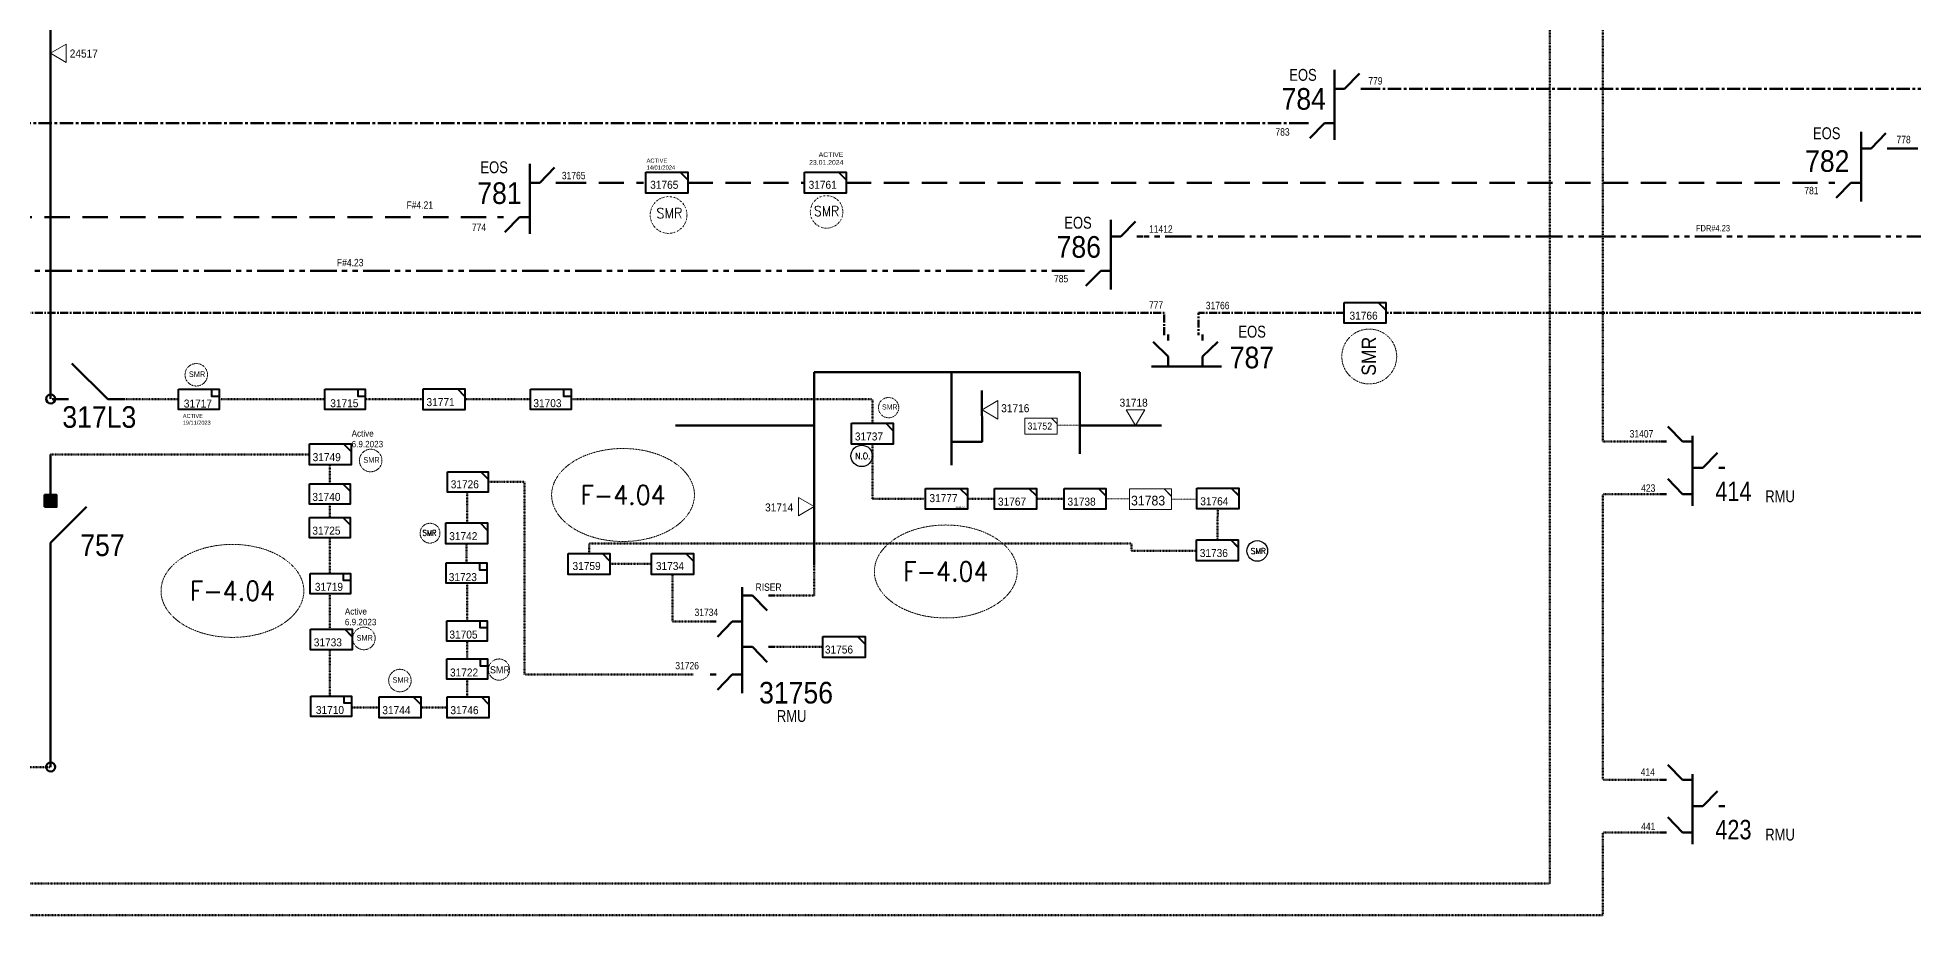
# Model space of a CAD drawing. Header units: metres. Extents: x 65984 to 144644, y -19036 to 23726.
# Drawn here: x 112093 to 112960, y 20088 to 20495 of the extents above; entities that cross this region are included whole.
import ezdxf
from ezdxf.enums import TextEntityAlignment as Align

# ---------------------------------------------------------------- set-up
doc = ezdxf.new("R2010")
doc.units = ezdxf.units.M
doc.header["$MEASUREMENT"] = 0
for name, pattern in [('( Center )', [2, 1.25, -0.25, 0.25, -0.25]), ('( Phantom )', [2.5, 1.25, -0.25, 0.25, -0.25, 0.25, -0.25]), ('DGN Style 3', [0.013877, 0, -0.013877]), ('DGN Style 4', [1.6, 0.8, -0.4, 0, -0.4]), ('HIDDEN2', [2381.25, 1587.5, -793.75])]:
    doc.linetypes.add(name, pattern=pattern)
doc.layers.get('0').update_dxf_attribs({"color": 95, "lineweight": 40})
for name, color, linetype, lineweight in [('ABS', 7, 'Continuous', 40), ('ABS NUMBER', 112, 'Continuous', 30), ('d_eos', 111, 'Continuous', 40), ('d_eos no', 121, 'Continuous', 40), ('d_oh branch', 94, 'Continuous', 40), ('d_switch', 95, 'Continuous', 40), ('d_tf', 1, 'Continuous', 40), ('d_tf no', 6, 'Continuous', 40), ('d_ug cable', 95, 'Continuous', 40), ('d_ug main line', 95, 'Continuous', 40), ('d_unit sub', 7, 'Continuous', 40), ('fedr no', 95, 'Continuous', 40), ('O H MAIN FEEDER', 4, 'Continuous', 100), ('SW N O', 114, 'Continuous', 30)]:
    doc.layers.add(name, color=color, linetype=linetype, lineweight=lineweight)
doc.styles.add('NASKHF', font='naskhf.shx', dxfattribs={"height": 8})
doc.styles.get("Standard").update_dxf_attribs({"font": 'txt.shx'})
doc.styles.add('Style-Arial', font='arial.ttf')
doc.styles.add('Style-ENGINEERING', font='ENGINEERING.shx')
doc.styles.add('Style-msdefault', font='msdefault.shx')
doc.styles.add('Style-simplex', font='simplex.shx')
doc.styles.add('Style-STANDARD', font='STANDARD.shx')

# ---------------------------------------------------------------- blocks, each defined once
blk = doc.blocks.new('TF3')
at = {"color": 0, "linetype": 'ByBlock', "lineweight": -2}
for p, q in [((11.3, 9), (18.3, 9)), ((18.3, 9), (18.3, 2))]:
    blk.add_line(p, q, dxfattribs=at)
at = {"color": 0, "linetype": 'ByBlock', "lineweight": -2, "flags": 128}
blk.add_lwpolyline([(18.3, 2), (11.3, 2), (11.3, 9)], dxfattribs=at)
at = {"color": 0, "linetype": 'ByBlock', "lineweight": -2}
blk.add_3dface([(-21.7, 9), (18.3, 9), (18.3, -11), (-21.7, -11)], dxfattribs=at)
blk = doc.blocks.new('TF_8')
at = {"color": 0, "linetype": 'ByBlock', "lineweight": -2}
blk.add_line((6.3, 4.95), (9.9, 1.35), dxfattribs=at)
blk.add_3dface([(-10.1, 4.95), (9.9, 4.95), (9.9, -5.05), (-10.1, -5.05)], dxfattribs=at)
blk = doc.blocks.new('*U849')
at = {"layer": 'ABS', "color": 7, "linetype": 'Continuous', "lineweight": 211, "ltscale": 0.246588}
for p, q in [((-8.32, 9.06), (-8.32, 16.62)), ((-8.32, 9.06), (8.3, -7.56)), ((-8.32, -16.6), (-8.32, -9.05))]:
    blk.add_line(p, q, dxfattribs=at)
blk = doc.blocks.new('*U677')
at = {"layer": 'd_eos', "color": 7, "linetype": 'Continuous', "lineweight": 211, "ltscale": 0.625574}
for p, q in [((8.43, 12.09), (8.43, 14.91)), ((8.43, 4.64), (15.43, 11.44)), ((8.43, 0), (8.43, 4.64)), ((16.17, -0.01), (-16.15, 0)), ((-7.43, -4.65), (-14.43, -11.45)), ((-7.43, 0), (-7.43, -4.65)), ((-7.43, -12.1), (-7.43, -14.92))]:
    blk.add_line(p, q, dxfattribs=at)
blk = doc.blocks.new('ABS2_1_1')
at = {"color": 0, "linetype": 'ByBlock', "lineweight": -2, "ltscale": 500}
for q in [(-29900, 43500), (0, 0)]:
    blk.add_line((0, 13600), q, dxfattribs=at)
at = {"color": 0, "linetype": 'ByBlock', "lineweight": -2, "ltscale": 500, "flags": 128}
for points in [[(5000, 43600), (-5000, 43600), (-5000, 53600), (5000, 53600)], [(3791, 49653), (3791, 49653), (3791, 49653)]]:
    blk.add_lwpolyline(points, close=True, dxfattribs=at)
at = {"color": 0, "linetype": 'ByBlock', "lineweight": -2, "ltscale": 500}
for points in [[(5000, 43600), (-5000, 43600), (5000, 53600), (-5000, 53600)], [(3791, 49653), (3791, 49653), (3791, 49653)]]:
    blk.add_solid(points, dxfattribs=at)
blk = doc.blocks.new('*U892')
at = {"layer": 'SW N O', "color": 3}
blk.add_circle((0, 0), 16.8, dxfattribs=at)
at = {"layer": 'SW N O', "color": 3, "style": 'Style-STANDARD'}
blk.add_text('N.O.', height=9.6, dxfattribs=at).set_placement((1.7, -0.2), align=Align.MIDDLE_CENTER)
blk = doc.blocks.new('*U1010')
at = {"layer": 'd_eos', "color": 6, "linetype": 'Continuous', "lineweight": 211, "ltscale": 0.638341}
for p, q in [((-12.95, 12.1), (-12.95, 14.93)), ((-12.95, 4.66), (-5.94, 11.45)), ((11.34, 12.1), (11.34, 14.92)), ((11.34, 4.66), (18.34, 11.45)), ((14.01, 0.01), (-18.32, 0.01)), ((-12.95, 0.01), (-12.95, 4.66)), ((-0.8, 0.01), (-0.8, -4.64)), ((11.34, 0.01), (11.34, 4.66)), ((-0.8, -4.64), (6.2, -11.44)), ((-0.8, -12.09), (-0.8, -14.91))]:
    blk.add_line(p, q, dxfattribs=at)
blk = doc.blocks.new('*U1432')
at = {"layer": 'SW N O', "color": 3}
blk.add_circle((0, 0), 16.8, dxfattribs=at)
at = {"layer": 'SW N O', "color": 1, "style": 'Style-STANDARD'}
blk.add_text('SMR', height=9.6, dxfattribs=at).set_placement((1.7, -0.2), align=Align.MIDDLE_CENTER)
blk = doc.blocks.new('TRA1_601')
at = {"layer": 'd_tf', "color": 94, "linetype": 'Continuous', "lineweight": 0, "ltscale": 0.000426762, "flags": 128}
blk.add_lwpolyline([(10, -17), (0, 0), (-10, -17)], close=True, dxfattribs=at)
blk = doc.blocks.new('TRA1_600')
at = {"layer": 'd_tf', "color": 94, "linetype": 'Continuous', "lineweight": 0, "ltscale": 0.000426762, "xscale": 1.000046566088347, "yscale": 1.000046566088347, "zscale": 1.000046566088347, "rotation": 180.0000042736749}
blk.add_blockref('TRA1_601', (0, 0), dxfattribs=at)
blk = doc.blocks.new('*U2164')
at = {"layer": 'd_unit sub', "color": 2, "linetype": 'Continuous', "lineweight": 40, "flags": 128}
blk.add_lwpolyline([(20, 10), (20, 2.7), (12.8, 10)], close=True, dxfattribs=at)
at = {"layer": 'd_unit sub', "color": 2, "linetype": 'Continuous', "lineweight": 40, "xscale": 2, "yscale": 2, "zscale": 0.8845711694560098, "rotation": 359.9999999999999}
blk.add_blockref('TF_8', (0.2, 0.1), dxfattribs=at)
blk = doc.blocks.new('*U2135')
at = {"layer": 'd_unit sub', "color": 94, "linetype": 'Continuous', "lineweight": 40, "flags": 128}
blk.add_lwpolyline([(20, 10), (20, 2.7), (12.8, 10)], close=True, dxfattribs=at)
at = {"layer": 'd_unit sub', "color": 94, "linetype": 'Continuous', "lineweight": 40, "xscale": 2, "yscale": 2, "zscale": 0.8845711694560098, "rotation": 359.9999999999999}
blk.add_blockref('TF_8', (0.2, 0.1), dxfattribs=at)
blk = doc.blocks.new('*U2333')
at = {"layer": 'd_unit sub', "color": 2, "linetype": 'Continuous', "lineweight": 40, "flags": 128}
blk.add_lwpolyline([(20, 10), (20, 2.7), (12.8, 10)], close=True, dxfattribs=at)
at = {"layer": 'd_unit sub', "color": 2, "linetype": 'Continuous', "lineweight": 40, "xscale": 2, "yscale": 2, "zscale": 0.8845711694560098, "rotation": 359.9999999999999}
blk.add_blockref('TF_8', (0.2, 0.1), dxfattribs=at)
blk = doc.blocks.new('*U2643')
at = {"layer": 'd_tf no', "color": 2, "linetype": 'Continuous', "lineweight": 40, "flags": 128}
blk.add_lwpolyline([(20, 10), (20, 2.7), (12.8, 10)], close=True, dxfattribs=at)
at = {"layer": 'd_tf no', "color": 2, "linetype": 'Continuous', "lineweight": 40, "xscale": 2, "yscale": 2, "zscale": 0.8845711694560098, "rotation": 359.9999999999999}
blk.add_blockref('TF_8', (0.2, 0.1), dxfattribs=at)
blk = doc.blocks.new('*U3807')
at = {"layer": 'd_unit sub', "color": 94, "linetype": 'Continuous', "lineweight": 13, "flags": 128}
blk.add_lwpolyline([(20, 10), (20, 2.7), (12.8, 10)], close=True, dxfattribs=at)
at = {"layer": 'd_unit sub', "color": 94, "linetype": 'Continuous', "lineweight": 13, "xscale": 2, "yscale": 2, "zscale": 2.082323851661227, "rotation": 359.9999999999999}
blk.add_blockref('TF_8', (0.2, 0.1), dxfattribs=at)
blk = doc.blocks.new('*U3836')
at = {"layer": 'd_unit sub', "color": 94, "linetype": 'Continuous', "lineweight": 13, "flags": 128}
blk.add_lwpolyline([(20, 10), (20, 2.7), (12.8, 10)], close=True, dxfattribs=at)
at = {"layer": 'd_unit sub', "color": 94, "linetype": 'Continuous', "lineweight": 13, "xscale": 2, "yscale": 2, "zscale": 3.00467027414648, "rotation": 359.9999999999999}
blk.add_blockref('TF_8', (0.2, 0.1), dxfattribs=at)

msp = doc.modelspace()

# ---------------------------------------------------------------- linework, layer by layer
at = {"layer": 'd_eos', "color": 7, "linetype": 'Continuous', "lineweight": 211, "ltscale": 0.638341}
for p, q in [((112615.89, 20347.69), (112608.89, 20354.49)), ((112615.89, 20355.14), (112615.89, 20357.96)), ((112631.75, 20355.14), (112631.75, 20357.96)), ((112631.75, 20347.69), (112638.75, 20354.49)), ((112608.15, 20343.04), (112640.47, 20343.05)), ((112615.89, 20343.04), (112615.89, 20347.69)), ((112631.75, 20343.04), (112631.75, 20347.69)), ((112418.91, 20191.94), (112418.91, 20241.1)), ((112418.91, 20237.22), (112423.56, 20237.22)), ((112423.56, 20237.22), (112430.36, 20230.22)), ((112431, 20237.22), (112433.83, 20237.22)), ((112406.82, 20225.08), (112403.99, 20225.08)), ((112414.26, 20225.08), (112407.47, 20218.07)), ((112418.91, 20225.08), (112414.26, 20225.08)), ((112418.91, 20213.37), (112423.56, 20213.37)), ((112423.56, 20213.37), (112430.36, 20206.37)), ((112431, 20213.37), (112433.83, 20213.37)), ((112406.81, 20200.58), (112403.99, 20200.58)), ((112414.26, 20200.58), (112407.46, 20193.58)), ((112418.91, 20200.58), (112414.26, 20200.58))]:
    msp.add_line(p, q, dxfattribs=at)
at = {"layer": 'd_oh branch', "color": 94, "linetype": 'Continuous', "lineweight": 100}
for p, q in [((112452.2, 20305), (112452.2, 20340.43)), ((112452.2, 20340.43), (112575.03, 20340.43)), ((112515.69, 20340.43), (112515.69, 20297.45)), ((112575.03, 20340.43), (112575.03, 20302.65)), ((112387.94, 20315.78), (112452.2, 20315.78)), ((112575.03, 20315.86), (112612.74, 20315.84)), ((112452.2, 20305), (112452.2, 20251.54))]:
    msp.add_line(p, q, dxfattribs=at)
at = {"layer": 'd_oh branch', "color": 94, "linetype": 'Continuous', "lineweight": 100, "flags": 128}
msp.add_lwpolyline([(112515.69, 20308.3), (112529.78, 20308.3), (112529.61, 20331.96)], dxfattribs=at)
at = {"layer": 'd_ug cable', "color": 94, "linetype": 'DGN Style 3', "lineweight": 100}
for p, q in [((112133.02, 20327.92), (112158.18, 20327.92)), ((112176.95, 20327.92), (112193.72, 20327.92)), ((112193.72, 20327.92), (112225.85, 20327.92)), ((112244.57, 20327.92), (112271.35, 20327.92)), ((112228.22, 20288.77), (112228.22, 20297.64)), ((112522.98, 20281.91), (112535.58, 20281.91)), ((112555.15, 20281.91), (112567.75, 20281.91)), ((112638.78, 20277.23), (112638.56, 20262.94)), ((112291.38, 20252.22), (112291.38, 20261.1)), ((112377.01, 20251.76), (112357.71, 20251.76))]:
    msp.add_line(p, q, dxfattribs=at)
at = {"layer": 'd_ug cable', "color": 94, "linetype": 'DGN Style 3', "lineweight": 13}
for p, q in [((112564.52, 20315.89), (112575.03, 20315.89)), ((112598, 20281.95), (112587.05, 20281.95)), ((112629.13, 20281.68), (112617.39, 20281.78))]:
    msp.add_line(p, q, dxfattribs=at)
at = {"layer": 'd_ug cable', "color": 94, "linetype": 'DGN Style 3', "lineweight": 140}
for p, q in [((112433.83, 20213.37), (112456.19, 20213.37)), ((111026.81, 20157.83), (112099.04, 20157.83))]:
    msp.add_line(p, q, dxfattribs=at)
at = {"layer": 'd_ug cable', "color": 6, "linetype": 'DGN Style 3', "lineweight": 140, "flags": 128}
for points in [[(112842.33, 20668.93), (112816.78, 20668.93), (112816.78, 20308.37), (112843.44, 20308.37)], [(112843.43, 20127.6), (112816.78, 20127.6), (112816.78, 20089.37), (111415.03, 20089.37), (111415.03, 19966.52), (110294.26, 19966.52), (110294.26, 20283.21)], [(112843.43, 20284.08), (112816.78, 20284.08), (112816.78, 20151.89), (112843.44, 20151.89)]]:
    msp.add_lwpolyline(points, dxfattribs=at)
at = {"layer": 'd_ug cable', "color": 194, "linetype": 'DGN Style 3', "lineweight": 100, "flags": 128}
msp.add_lwpolyline([(111987.52, 20104.02), (112792.37, 20104.02), (112792.37, 20503.29), (111987.52, 20503.29)], close=True, dxfattribs=at)
at = {"layer": 'd_ug cable', "color": 94, "linetype": 'DGN Style 3', "lineweight": 100, "flags": 128}
for points in [[(112290.64, 20327.92), (112320.96, 20327.92)], [(112339.73, 20327.92), (112479.07, 20327.92), (112479.07, 20316.86)], [(112218.69, 20302.33), (112099.04, 20302.33)], [(112503.68, 20281.91), (112479.07, 20281.91), (112479.07, 20307.21)], [(112291.73, 20285), (112291.73, 20270.75)], [(112301.38, 20289.69), (112318.21, 20289.69), (112318.21, 20200.58), (112396.23, 20200.58)], [(112228.18, 20273.18), (112228.18, 20279.38)], [(112228.18, 20247.43), (112228.18, 20263.8)], [(112348.06, 20256.59), (112348.06, 20261.19), (112598.95, 20261.19), (112598.95, 20257.85), (112628.78, 20257.85)], [(112403.99, 20225.08), (112386.63, 20225.08), (112386.63, 20246.94)], [(112433.83, 20237.22), (112452.2, 20237.22), (112452.2, 20251.54)], [(112228.18, 20221.62), (112228.18, 20238.02)], [(112291.73, 20242.74), (112291.73, 20225.46)], [(112291.73, 20216.01), (112291.73, 20207.84)], [(112228.18, 20190.69), (112228.18, 20211.88)], [(112291.73, 20198.54), (112291.73, 20190.59)], [(112250.91, 20185.44), (112238.16, 20185.44)], [(112282.4, 20185.44), (112282.4, 20185.44), (112270.21, 20185.44)]]:
    msp.add_lwpolyline(points, dxfattribs=at)
at = {"layer": 'd_ug cable', "color": 2, "linetype": 'DGN Style 4', "lineweight": 13}
for centre, radius in [((112384.83, 20413.18), 8.51), ((112457.87, 20414.6), 7.52)]:
    msp.add_circle(centre, radius, dxfattribs=at)
at = {"layer": 'd_ug cable', "color": 1, "linetype": 'DGN Style 3', "lineweight": 13}
msp.add_circle((112708.82, 20347.72), 12.69, dxfattribs=at)
at = {"layer": 'd_ug cable', "color": 2, "linetype": 'DGN Style 3', "lineweight": 13}
for centre, radius in [((112166.41, 20339.27), 5.21), ((112486.55, 20324.07), 4.69), ((112247.06, 20299.61), 5.21), ((112274.51, 20266), 4.6), ((112243.93, 20217.31), 5.21), ((112306.4, 20202.91), 4.91), ((112260.58, 20197.83), 5.21)]:
    msp.add_circle(centre, radius, dxfattribs=at)
at = {"layer": 'd_ug main line', "color": 5, "linetype": '( Center )', "lineweight": 140, "ltscale": 4.9}
for p, q in [((112707.67, 20471.58), (112996.65, 20471.58)), ((112044.53, 20455.73), (112678.71, 20455.73))]:
    msp.add_line(p, q, dxfattribs=at)
at = {"layer": 'd_ug main line', "color": 9, "linetype": 'HIDDEN2', "lineweight": 158, "ltscale": 0.00735}
for p, q in [((112950.82, 20443.96), (112995.92, 20443.96)), ((111833.75, 20412.25), (112306.56, 20412.25))]:
    msp.add_line(p, q, dxfattribs=at)
for points in [[(112335, 20428.1), (112373.21, 20428.1)], [(112393.64, 20428.1), (112447.6, 20428.1)], [(112466.9, 20428.1), (112922.61, 20428.1)]]:
    msp.add_lwpolyline(points, dxfattribs=at)
at = {"layer": 'd_ug main line', "color": 234, "linetype": '( Phantom )', "lineweight": 158, "ltscale": 9.8, "flags": 128}
for points in [[(112994.17, 20403.22), (112604.19, 20403.22)], [(112574.35, 20387.36), (111891.91, 20387.36)]]:
    msp.add_lwpolyline(points, dxfattribs=at)
at = {"layer": 'd_ug main line', "color": 194, "linetype": '( Center )', "lineweight": 158, "ltscale": 2.938459, "flags": 128}
for points in [[(112614.01, 20357.55), (112614.01, 20367.92), (112043.79, 20367.92)], [(112697.21, 20367.92), (112629.86, 20367.92), (112629.86, 20357.55)], [(112994, 20367.92), (112716.48, 20367.92)]]:
    msp.add_lwpolyline(points, dxfattribs=at)
at = {"layer": 'fedr no', "color": 82, "linetype": 'DGN Style 3', "lineweight": 13, "true_color": 0x1dc70e}
for centre in [(112363.75, 20283.67), (112513, 20248.29), (112183.13, 20239.31)]:
    msp.add_ellipse(centre, major_axis=(33.02, 0), ratio=0.651175, dxfattribs=at)
at = {"layer": 'O H MAIN FEEDER', "color": 94, "lineweight": 211, "ltscale": 0.426762}
msp.add_line((112099.04, 20519.93), (112099.04, 20328.12), dxfattribs=at)
at = {"layer": 'O H MAIN FEEDER', "color": 94, "lineweight": 211, "ltscale": 0.498271}
for p, q in [((112099.04, 20302.33), (112099.04, 20283.74)), ((112099.04, 20254.04), (112099.04, 20157.83))]:
    msp.add_line(p, q, dxfattribs=at)
for centre in [(112099.11, 20328.12), (112099.12, 20157.87)]:
    msp.add_circle(centre, 2.09, dxfattribs=at)

# ---------------------------------------------------------------- block references
at = {"layer": 'ABS', "color": 7, "linetype": 'Continuous', "lineweight": 211, "ltscale": 0.246588, "extrusion": (0, 0, -1), "rotation": 90.00227214211363}
msp.add_blockref('*U849', (-112116.4, 20336.24), dxfattribs=at)
at = {"layer": 'ABS', "color": 7, "linetype": 'Continuous', "lineweight": 211, "ltscale": 0.829472, "xscale": 0.000555747191877611, "yscale": -0.0005557471918776113, "zscale": 0.0003680335276451397, "rotation": 180.0000000000002}
msp.add_blockref('ABS2_1_1', (112099.04, 20253.95), dxfattribs=at)
at = {"layer": 'd_eos', "color": 7, "linetype": 'Continuous', "lineweight": 211, "ltscale": 0.638341, "extrusion": (0, 0, -1)}
for p, rotation in [((-112692.79, 20464.15), 270), ((-112936.22, 20435.53), 89.99999999999991), ((-112320.59, 20420.67), 270), ((-112589.27, 20394.79), 89.99999999999991)]:
    msp.add_blockref('*U677', p, dxfattribs=dict(at, rotation=rotation))
at = {"layer": 'd_eos', "color": 6, "linetype": 'Continuous', "lineweight": 211, "ltscale": 0.638341, "rotation": 89.99999999999635}
for p in [(112858.36, 20297.03), (112858.36, 20140.55)]:
    msp.add_blockref('*U1010', p, dxfattribs=at)
at = {"layer": 'd_tf', "color": 94, "linetype": 'Continuous', "lineweight": 0, "ltscale": 0.000426762, "xscale": 0.4267628141947012, "yscale": 0.4267628141947012, "zscale": 0.4267628141947012}
for p, rotation in [((112099.05, 20488), 269.9082192556203), ((112600.74, 20315.84), 359.9082192556203), ((112452.2, 20278.27), 89.90821925562032)]:
    msp.add_blockref('TRA1_600', p, dxfattribs=dict(at, rotation=rotation))
at = {"layer": 'd_tf', "color": 94, "linetype": 'Continuous', "lineweight": 0, "ltscale": 0.000426762, "extrusion": (0, 0, -1), "xscale": 0.4267628141947012, "yscale": 0.4267628141947012, "zscale": 0.4267628141947012, "rotation": 89.90821925562031}
msp.add_blockref('TRA1_600', (-112529.85, 20323.04), dxfattribs=at)
at = {"layer": 'd_tf no', "color": 2, "linetype": 'Continuous', "lineweight": 40, "xscale": 0.4824510241714298, "yscale": 0.4824510241714298, "zscale": 0.4824510241714298}
msp.add_blockref('*U2643', (112384, 20428.1), dxfattribs=at)
at = {"layer": 'd_unit sub', "color": 2, "linetype": 'Continuous', "lineweight": 40, "xscale": 0.4824510241714298, "yscale": 0.4824510241714298, "zscale": 0.4824510241714298}
for name, p in [('*U2164', (112457.26, 20428.1)), ('*U2333', (112706.84, 20367.92)), ('*U2164', (112479.08, 20312.03)), ('*U2164', (112228.35, 20302.47)), ('*U2164', (112291.51, 20265.92)), ('*U2164', (112638.57, 20258.11)), ('*U2164', (112228.87, 20216.8)), ('*U2333', (112260.57, 20185.44))]:
    msp.add_blockref(name, p, dxfattribs=at)
at = {"layer": 'd_unit sub', "color": 2, "linetype": 'Continuous', "lineweight": 40, "xscale": 0.4693183170679376, "yscale": 0.4693183170679376, "zscale": 0.143084852764615, "rotation": 359.9999999999999}
for p in [(112168.36, 20328.35), (112292.49, 20203.61)]:
    msp.add_blockref('TF3', p, dxfattribs=at)
at = {"layer": 'd_unit sub', "color": 94, "linetype": 'Continuous', "lineweight": 40, "rotation": 359.9999999999999}
for name, p, xscale, yscale, zscale in [('TF3', (112235.98, 20328.35), 0.4693183170679376, 0.4693183170679376, 0.143084852764615), ('TF3', (112331.15, 20328.35), 0.4693183170679376, 0.4693183170679376, 0.143084852764615), ('TF_8', (112292.09, 20289.74), 0.9388769866444568, 0.9388769866444568, 0.4694384933222284), ('TF_8', (112228.31, 20284.12), 0.9388769866444568, 0.9388769866444568, 0.4694384933222284), ('TF_8', (112228.31, 20268.54), 0.9388769866444568, 0.9388769866444568, 0.4694384933222284), ('TF3', (112229.19, 20243.18), 0.4693183170679376, 0.4693183170679376, 0.143084852764615), ('TF3', (112292.18, 20248), 0.4693183170679376, 0.4693183170679376, 0.143084852764615), ('TF3', (112292.4, 20221.24), 0.4693183170679376, 0.4693183170679376, 0.143084852764615), ('TF3', (112229.57, 20186.44), 0.4693183170679376, 0.4693183170679376, 0.143084852764615)]:
    msp.add_blockref(name, p, dxfattribs=dict(at, xscale=xscale, yscale=yscale, zscale=zscale))
at = {"layer": 'd_unit sub', "color": 94, "linetype": 'Continuous', "lineweight": 40}
for name, p, xscale, yscale, zscale in [('*U2135', (112281.01, 20327.92), 0.4824510241714298, 0.4824510241714298, 0.4824510241714298), ('*U2135', (112513.34, 20281.91), 0.4824510241714298, 0.4824510241714298, 0.4824510241714298), ('*U2135', (112545.24, 20281.91), 0.4824510241714298, 0.4824510241714298, 0.4824510241714298), ('*U2135', (112577.41, 20281.91), 0.4824510241714298, 0.4824510241714298, 0.4824510241714298), ('*U2135', (112638.79, 20282.05), 0.4824510241714298, 0.4824510241714298, 0.4824510241714298), ('*U2135', (112348.08, 20251.76), 0.4824510241714298, 0.4824510241714298, 0.4824510241714298), ('*U2135', (112386.64, 20251.76), 0.4824510241714298, 0.4824510241714298, 0.4824510241714298), ('TF_8', (112466.07, 20213.42), 0.9785005208673277, 0.9785005208673277, 0.4267622666565712), ('*U2135', (112292.06, 20185.44), 0.4824510241714298, 0.4824510241714298, 0.4824510241714298)]:
    msp.add_blockref(name, p, dxfattribs=dict(at, xscale=xscale, yscale=yscale, zscale=zscale))
at = {"layer": 'd_unit sub', "color": 94, "linetype": 'Continuous', "lineweight": 13, "xscale": 0.3733035714292772, "yscale": 0.3733035714292772, "zscale": 0.3733035714292772}
msp.add_blockref('*U3836', (112557.06, 20315.5), dxfattribs=at)
at = {"layer": 'd_unit sub', "color": 94, "linetype": 'Continuous', "lineweight": 13, "xscale": 0.4847894956734489, "yscale": 0.4847894956734489, "zscale": 0.4847894956734489, "rotation": 359.9999999999999}
msp.add_blockref('*U3807', (112607.7, 20281.73), dxfattribs=at)
at = {"layer": 'SW N O', "color": 3, "xscale": 0.2950694635422144, "yscale": 0.2950694635422144, "zscale": 0.2950694635422144}
msp.add_blockref('*U892', (112474.12, 20301.76), dxfattribs=at)
at = {"layer": 'SW N O', "color": 1, "xscale": 0.2843239303764863, "yscale": 0.2843239303764863, "zscale": 0.2843239303764863}
msp.add_blockref('*U1432', (112657.03, 20257.8), dxfattribs=at)

# ---------------------------------------------------------------- texts
at = {"color": 4, "insert": (112465.66, 20436.39), "char_height": 2.1655, "attachment_point": 9}
msp.add_mtext('\\FENGINEERING;\\H1x;\\W1.09375;ACTIVE\\P23.01.2024', dxfattribs=at)
at = {"layer": 'ABS NUMBER', "color": 7, "lineweight": 140, "style": 'Style-Arial', "width": 0.88}
for s, p in [('317L3', (112104.49, 20324.75)), ('757', (112112.77, 20265.42))]:
    msp.add_text(s, height=10, dxfattribs=at).set_placement(p, align=Align.TOP_LEFT)
at = {"layer": 'd_eos no', "color": 7, "linetype": 'Continuous', "lineweight": 53, "style": 'Style-msdefault', "width": 0.818182}
for p in [(112671.82, 20480.74), (112914, 20453.75), (112297.8, 20438.01), (112567.78, 20412.35), (112648.3, 20361.96)]:
    msp.add_text('EOS', height=5.5, dxfattribs=at).set_placement(p, align=Align.TOP_LEFT)
at = {"layer": 'd_eos no', "color": 7, "linetype": 'Continuous', "lineweight": 140, "style": 'Style-Arial', "width": 0.88}
for s, p in [('784', (112668.26, 20471.88)), ('782', (112910.37, 20443.13)), ('781', (112296.35, 20428.29)), ('786', (112564.25, 20403.42)), ('787', (112644.32, 20352.26))]:
    msp.add_text(s, height=10, dxfattribs=at).set_placement(p, align=Align.TOP_LEFT)
at = {"layer": 'd_eos no', "color": 6, "linetype": 'Continuous', "lineweight": 140, "style": 'Style-msdefault', "width": 0.833333}
for s, p in [('414', (112868.85, 20289.87)), ('423', (112868.85, 20133.39))]:
    msp.add_text(s, height=9, dxfattribs=at).set_placement(p, align=Align.TOP_LEFT)
at = {"layer": 'd_eos no', "color": 6, "linetype": 'Continuous', "lineweight": 53, "style": 'Style-msdefault', "width": 0.818182}
for p in [(112891.93, 20285.84), (112891.93, 20129.36)]:
    msp.add_text('RMU', height=5.5, dxfattribs=at).set_placement(p, align=Align.TOP_LEFT)
at = {"layer": 'd_eos no', "color": 7, "linetype": 'Continuous', "lineweight": 140, "style": 'Style-Arial', "width": 0.88}
msp.add_text('31756', height=10, dxfattribs=at).set_placement((112426.68, 20187.22))
at = {"layer": 'd_eos no', "color": 7, "linetype": 'Continuous', "lineweight": 53, "style": 'Style-msdefault', "width": 0.818182}
msp.add_text('RMU', height=5.5, dxfattribs=at).set_placement((112434.87, 20178.69))
at = {"layer": 'd_switch', "color": 5, "linetype": 'Continuous', "lineweight": 30, "style": 'Style-ENGINEERING', "width": 0.857143}
for s, p in [('779', (112708.4, 20476.94)), ('783', (112665.44, 20453.32))]:
    msp.add_text(s, height=3.43, dxfattribs=at).set_placement(p, align=Align.TOP_LEFT)
at = {"layer": 'd_switch', "color": 9, "linetype": 'Continuous', "lineweight": 30, "style": 'Style-ENGINEERING', "width": 0.857143}
for s, p in [('778', (112952.63, 20449.81)), ('31765', (112335.47, 20433.14)), ('781', (112910.01, 20426.2)), ('F#4.21', (112263.65, 20419.48)), ('774', (112293.87, 20409.19))]:
    msp.add_text(s, height=3.43, dxfattribs=at).set_placement(p, align=Align.TOP_LEFT)
at = {"layer": 'd_switch', "color": 234, "linetype": 'Continuous', "lineweight": 30, "width": 0.857143}
for s, height, style, p in [('11412', 3.43, 'Style-ENGINEERING', (112606.99, 20408.39)), ('FDR#4.23', 2.92, 'Style-msdefault', (112859.89, 20408.55)), ('F#4.23', 3.43, 'Style-ENGINEERING', (112231.47, 20392.87)), ('785', 3.43, 'Style-ENGINEERING', (112563.06, 20385.45))]:
    msp.add_text(s, height=height, dxfattribs=dict(at, style=style)).set_placement(p, align=Align.TOP_LEFT)
at = {"layer": 'd_switch', "color": 194, "linetype": 'Continuous', "lineweight": 30, "style": 'Style-ENGINEERING', "width": 0.857143}
for s, p in [('777', (112606.97, 20373.31)), ('31766', (112633.25, 20373.03))]:
    msp.add_text(s, height=3.43, dxfattribs=at).set_placement(p, align=Align.TOP_LEFT)
at = {"layer": 'd_switch', "color": 6, "linetype": 'Continuous', "lineweight": 30, "style": 'Style-ENGINEERING', "width": 0.857143}
for s, p in [('31407', (112829.23, 20313.69)), ('423', (112834.54, 20288.58)), ('414', (112834.32, 20157.21)), ('441', (112834.54, 20132.09))]:
    msp.add_text(s, height=3.43, dxfattribs=at).set_placement(p, align=Align.TOP_LEFT)
at = {"layer": 'd_switch', "color": 94, "linetype": 'Continuous', "lineweight": 30, "style": 'Style-ENGINEERING', "width": 0.857143}
for s, p in [('RISER', (112425.05, 20242.77)), ('31734', (112396.81, 20231.12)), ('31726', (112387.93, 20206.44))]:
    msp.add_text(s, height=3.43, dxfattribs=at).set_placement(p, align=Align.TOP_LEFT)
at = {"layer": 'd_tf no', "color": 94, "linetype": 'Continuous', "lineweight": 40, "style": 'Style-msdefault', "width": 0.945946}
for s, p in [('24517', (112107.9, 20489.71)), ('31715', (112228.38, 20327.96)), ('31771', (112272.88, 20328.48)), ('31703', (112322.29, 20327.99)), ('31718', (112593.36, 20328.23)), ('31726', (112284.08, 20290.47)), ('31740', (112220.09, 20284.63)), ('31777', (112505.44, 20284.07)), ('31767', (112537.12, 20282.46)), ('31738', (112569.29, 20282.46)), ('31764', (112630.67, 20282.61)), ('31714', (112429.44, 20279.76)), ('31725', (112220.09, 20269.04)), ('31723', (112283.17, 20247.54)), ('31759', (112340.39, 20252.67)), ('31734', (112378.95, 20252.67)), ('31719', (112221.25, 20243.04)), ('31705', (112283.47, 20220.96)), ('31756', (112457.1, 20214.04)), ('31710', (112221.72, 20186.08)), ('31746', (112283.94, 20185.99))]:
    msp.add_text(s, height=3.7, dxfattribs=at).set_placement(p, align=Align.TOP_LEFT)
at = {"layer": 'd_tf no', "color": 121, "linetype": 'Continuous', "lineweight": 40, "style": 'Style-msdefault', "width": 0.945946}
for s, p in [('31765', (112376.32, 20429)), ('31761', (112449.57, 20429))]:
    msp.add_text(s, height=3.7, dxfattribs=at).set_placement(p, align=Align.TOP_LEFT)
at = {"layer": 'd_tf no', "color": 1, "linetype": 'Continuous', "lineweight": 13, "ltscale": 0.550815, "style": 'Style-simplex', "width": 0.909091}
msp.add_text('SMR', height=4.724, dxfattribs=at).set_placement((112385.19, 20414.04), align=Align.MIDDLE_CENTER)
at = {"layer": 'd_tf no', "color": 1, "linetype": 'Continuous', "lineweight": 13, "ltscale": 0.528872, "style": 'Style-simplex', "width": 0.909091}
msp.add_text('SMR', height=4.59, dxfattribs=at).set_placement((112457.9, 20414.99), align=Align.MIDDLE_CENTER)
at = {"layer": 'd_tf no', "color": 2, "linetype": 'Continuous', "lineweight": 40, "style": 'Style-msdefault', "width": 0.945946}
for s, p in [('31766', (112699.69, 20368.47)), ('31717', (112160.66, 20327.8)), ('31737', (112470.96, 20312.59)), ('31749', (112220.23, 20303.02)), ('31742', (112283.39, 20266.48)), ('31736', (112630.44, 20258.67)), ('31733', (112220.75, 20217.35)), ('31722', (112283.74, 20203.42)), ('31744', (112252.45, 20185.99))]:
    msp.add_text(s, height=3.7, dxfattribs=at).set_placement(p, align=Align.TOP_LEFT)
at = {"layer": 'd_tf no', "color": 1, "linetype": 'Continuous', "lineweight": 40, "style": 'Style-msdefault', "width": 0.945946}
for height, p in [(2.601, (112163.01, 20340.84)), (2.341, (112483.5, 20325.55)), (2.601, (112243.67, 20301.17)), (2.601, (112240.53, 20218.87)), (3.301, (112302.22, 20204.46)), (2.601, (112257.18, 20199.4))]:
    msp.add_text('SMR', height=height, dxfattribs=at).set_placement(p, align=Align.TOP_LEFT)
at = {"layer": 'd_tf no', "color": 94, "linetype": 'Continuous', "lineweight": 40, "style": 'Style-msdefault', "width": 0.945946}
msp.add_text('31716', height=3.7, dxfattribs=at).set_placement((112551.65, 20325.66), align=Align.TOP_RIGHT)
at = {"layer": 'd_tf no', "color": 94, "linetype": 'Continuous', "lineweight": 13, "style": 'Style-msdefault', "width": 0.945946}
for s, height, p in [('31752', 3.254, (112550.75, 20317.18)), ('31783', 4.483, (112598.66, 20283.32))]:
    msp.add_text(s, height=height, dxfattribs=at).set_placement(p, align=Align.TOP_LEFT)
at = {"layer": 'd_tf no', "color": 7, "linetype": 'Continuous', "lineweight": 40, "style": 'Style-msdefault', "width": 0.945946}
msp.add_text('1000KVA', height=0.779, dxfattribs=at).set_placement((112517.48, 20278.48), align=Align.TOP_LEFT)
at = {"layer": 'd_tf no', "color": 121, "linetype": 'Continuous', "lineweight": 40, "attachment_point": 1, "style": 'NASKHF'}
for s, insert, char_height in [('\\Fmsdefault;\\H1x;\\W0.945946;ACTIVE\\P14/01/2024', (112374.64, 20439.29), 1.9213), ('\\Fmsdefault;\\H1x;\\W0.945946;ACTIVE\\P19/11/2023', (112160.21, 20321.16), 1.8684), ('\\Fmsdefault;\\H1x;\\W0.945946;Active\\P6.9.2023', (112238.27, 20313.62), 2.9556), ('\\Fmsdefault;\\H1x;\\W0.945946;Active\\P6.9.2023', (112235.14, 20231.31), 2.9556)]:
    msp.add_mtext(s, dxfattribs=dict(at, insert=insert, char_height=char_height))
at = {"layer": 'd_tf no', "color": 2, "lineweight": 13, "insert": (112705.3, 20338.83), "char_height": 6.5617, "attachment_point": 1, "rotation": 90, "style": 'NASKHF'}
msp.add_mtext('\\Fmsdefault;\\H1x;\\W0.925;SMR\\P', dxfattribs=at)
at = {"layer": 'd_tf no', "color": 1, "linetype": 'Continuous', "lineweight": 40, "ltscale": 0.81, "insert": (112274.26, 20266.15), "char_height": 2.6433, "attachment_point": 5, "line_spacing_factor": 1.2, "style": 'Style-STANDARD'}
msp.add_mtext('\\H1x;\\W0.909091;SMR\\P', dxfattribs=at)
at = {"layer": 'fedr no', "color": 6, "linetype": 'Continuous', "lineweight": 40, "char_height": 8.852, "attachment_point": 5, "style": 'Style-STANDARD'}
for insert in [(112363.75, 20283.67), (112513, 20248.29), (112183.13, 20239.31)]:
    msp.add_mtext('F-4.04', dxfattribs=dict(at, insert=insert))

doc.saveas('drawing.dxf')
